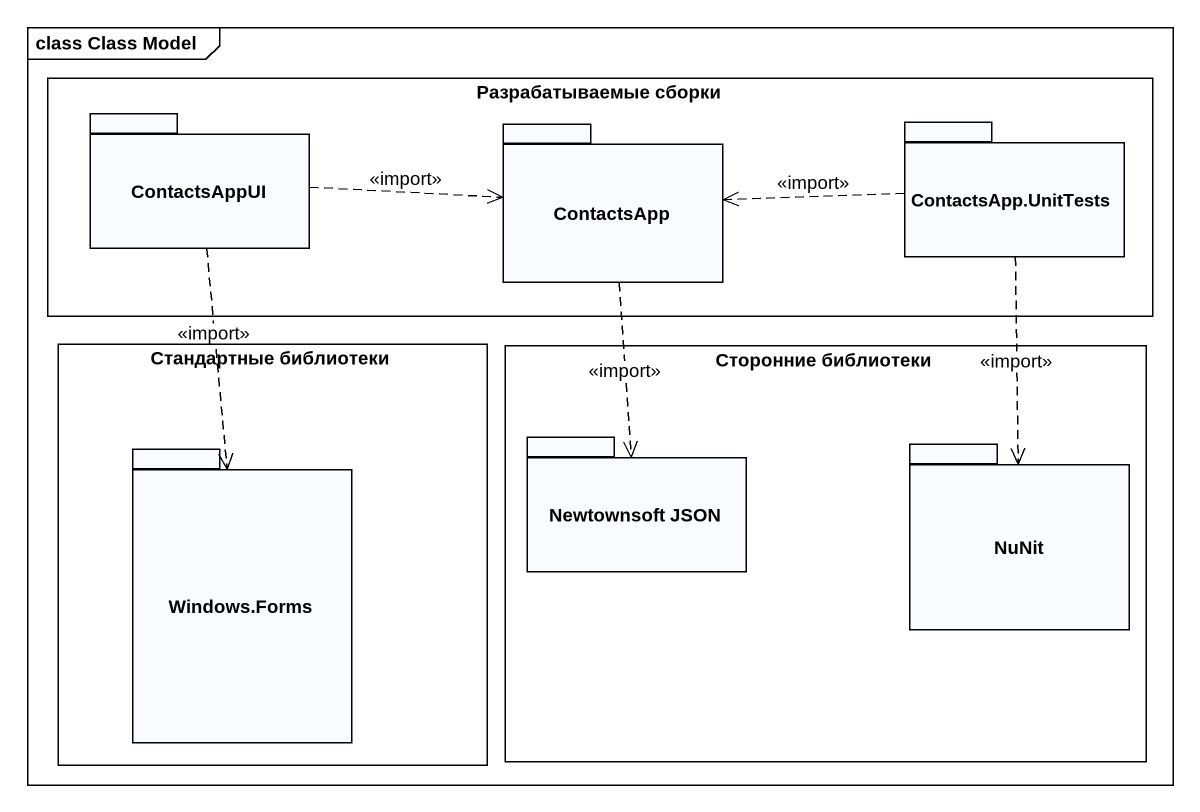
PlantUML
@startuml
mainframe class Class Model
rectangle "Разрабатываемые сборки" as Разрабатываемые_сборки {
  package ContactsAppUI {
  }
  package ContactsApp {
  }
  package "ContactsApp.UnitTests" as ContactsApp_UnitTests {
  }
}
rectangle "Стандартные библиотеки" as Стандартные_библиотеки {
  package "Windows.Forms" as Windows_Forms {
  }
}
rectangle "Сторонние библиотеки" as Сторонние_библиотеки {
  package "Newtownsoft JSON" as Newtownsoft_JSON {
  }
  package NuNit {
  }
}
ContactsAppUI .right.> ContactsApp : <<import>>
ContactsAppUI ..> Windows_Forms : <<import>>
ContactsApp ..> Newtownsoft_JSON : <<import>>
ContactsApp_UnitTests .left.> ContactsApp : <<import>>
ContactsApp_UnitTests ..> NuNit : <<import>>
@enduml
